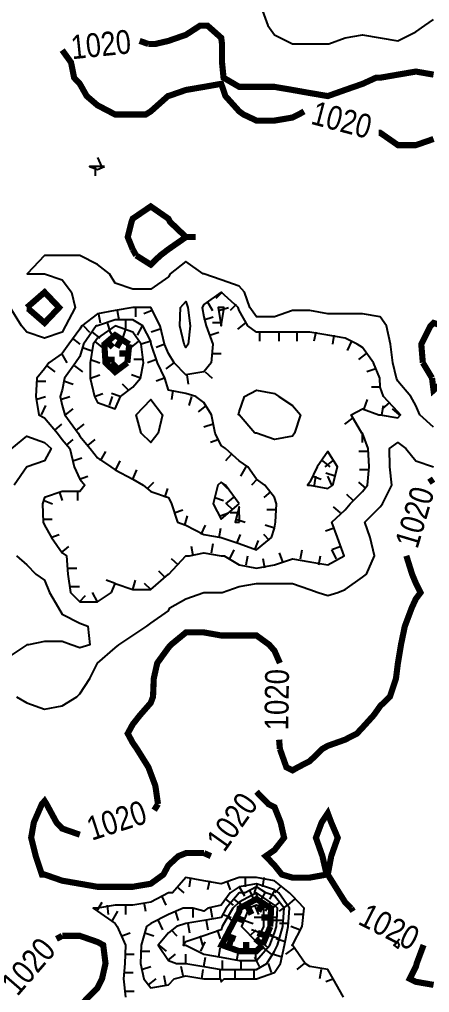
# Model space of a CAD drawing. Extents: x 628896 to 629898, y 4519176 to 4520140.
# Drawn here: x 629100.5 to 629167.3, y 4519773.2 to 4519932 of the extents above; entities that cross this region are included whole.
import ezdxf
from ezdxf.enums import TextEntityAlignment as Align

# ---------------------------------------------------------------- set-up
doc = ezdxf.new("R2010")
doc.units = 0

msp = doc.modelspace()

# ---------------------------------------------------------------- linework, layer by layer
at = {"layer": 'GSLAYER', "linetype": 'CONTINUOUS', "flags": 128}
for points in [[(629139.875, 4519934), (629141, 4519931), (629142.0625, 4519929.5), (629145, 4519928), (629145.5625, 4519928), (629147.8125, 4519928), (629150.75, 4519928), (629150.9375, 4519928), (629153.5625, 4519929), (629156.4375, 4519929.5), (629159.3125, 4519929), (629162.1875, 4519928.5), (629165.125, 4519930), (629166.5625, 4519931), (629168, 4519932)], [(629113.875, 4519908), (629113.25, 4519909.5)], [(629114.3125, 4519908), (629113.1875, 4519908), (629111.875, 4519908), (629113.1875, 4519907.5), (629114.3125, 4519908)], [(629112.8125, 4519908), (629112.8125, 4519906.5)], [(629168, 4519865.5), (629165.75, 4519867.5), (629165.125, 4519869), (629164.3125, 4519870.5), (629162.1875, 4519873), (629161.9375, 4519873.5), (629161.375, 4519876), (629161, 4519879), (629160.3125, 4519882), (629159.3125, 4519883.5), (629156.4375, 4519884), (629153.5625, 4519884), (629150.75, 4519884), (629147.8125, 4519884.5), (629145, 4519884.5), (629142.0625, 4519883.5), (629139.125, 4519883.5), (629138.0625, 4519885), (629137.1875, 4519887.5), (629136.3125, 4519888.5), (629133.375, 4519889.5), (629130.5625, 4519890.5), (629130.4375, 4519890.5), (629127.625, 4519892.5), (629125.0625, 4519890.5), (629124.75, 4519890), (629121.875, 4519888), (629118.9375, 4519888), (629116.0625, 4519889), (629115.125, 4519890.5), (629113.1875, 4519892), (629110.3125, 4519893.5), (629110.25, 4519893.5), (629107.4375, 4519893.5), (629104.75, 4519893.5), (629104.5625, 4519893.5), (629101.75, 4519890.5), (629104.5625, 4519890.5), (629107.4375, 4519889.5), (629108.9375, 4519887.5), (629109.5625, 4519885), (629108, 4519882), (629107.4375, 4519881), (629104.5625, 4519880), (629101.6875, 4519881), (629100.8125, 4519882), (629098.9375, 4519885)], [(629115.5, 4519838.5), (629116.0625, 4519840), (629118.9375, 4519839), (629121.875, 4519839), (629124.75, 4519841.5), (629124.8125, 4519841.5), (629127.625, 4519844.5), (629128.1875, 4519844.5), (629130.5625, 4519845), (629133.375, 4519844.5), (629133.875, 4519844.5), (629136.3125, 4519843), (629139.125, 4519842.5), (629142.0625, 4519843), (629145, 4519844), (629147.8125, 4519843.5), (629150.75, 4519843), (629153.4375, 4519844.5), (629152.3125, 4519847.5), (629151.4375, 4519850), (629153.5625, 4519852), (629154.375, 4519853), (629156.4375, 4519855), (629157.25, 4519856), (629157.5, 4519859), (629157.3125, 4519862), (629156.4375, 4519864.5), (629156.3125, 4519864.5), (629154.5625, 4519867.5), (629156.4375, 4519868.5), (629159.0625, 4519867.5), (629159.3125, 4519867.5), (629162.1875, 4519867), (629162.625, 4519867.5), (629162.1875, 4519868), (629159.8125, 4519870.5), (629159.3125, 4519872), (629159.25, 4519873.5), (629158.1875, 4519876), (629156.4375, 4519878.5), (629155.5625, 4519879), (629153.5625, 4519880), (629150.75, 4519880.5), (629147.8125, 4519881), (629145, 4519881), (629142.0625, 4519881), (629139.125, 4519881), (629137.6875, 4519882), (629136.3125, 4519884.5), (629136.125, 4519885), (629133.375, 4519887.5), (629130.5625, 4519885.5), (629130.25, 4519885), (629130.5625, 4519883.5), (629130.9375, 4519882), (629132, 4519879), (629131.75, 4519876), (629130.5625, 4519874.5), (629127.625, 4519874), (629125.6875, 4519876), (629124.75, 4519877.5), (629124.125, 4519879), (629123.4375, 4519882), (629121.875, 4519885), (629121.875, 4519885), (629120.8125, 4519885), (629118.9375, 4519885), (629116.0625, 4519884.5), (629113.1875, 4519884), (629110.625, 4519882), (629110.3125, 4519881.5), (629108.5, 4519879), (629107.4375, 4519877.5), (629105.25, 4519876), (629104.5625, 4519875), (629103.3125, 4519873.5), (629103.125, 4519870.5), (629103.625, 4519867.5), (629104.5625, 4519867), (629106.6875, 4519864.5), (629107.4375, 4519863.5), (629108.6875, 4519862), (629109.375, 4519859), (629110.3125, 4519857), (629111.125, 4519856), (629110.3125, 4519855), (629107.4375, 4519855), (629104.5625, 4519854), (629104.25, 4519853), (629104.3125, 4519850), (629104.5625, 4519849.5), (629105.6875, 4519847.5), (629107.4375, 4519845), (629108.125, 4519844.5), (629108.375, 4519841.5), (629108.8125, 4519838.5), (629110.3125, 4519837), (629113.1875, 4519837), (629115.5, 4519838.5)], [(629133.5, 4519887.5), (629132.5, 4519886.5)], [(629127.3125, 4519879), (629126.625, 4519882), (629126.75, 4519885), (629127.625, 4519886), (629127.9375, 4519885), (629128.3125, 4519882), (629128, 4519879), (629127.625, 4519878.5), (629127.3125, 4519879)], [(629131.0625, 4519886), (629131.9375, 4519884.5)], [(629113.375, 4519884), (629113.625, 4519882.5)], [(629116.375, 4519884.5), (629116.6875, 4519883)], [(629119.375, 4519885), (629119.375, 4519883.5)], [(629122.125, 4519884.5), (629120.75, 4519884)], [(629133.875, 4519885), (629133.375, 4519885), (629132.875, 4519885), (629133.375, 4519882), (629133.875, 4519885)], [(629133, 4519884.5), (629134.5625, 4519885)], [(629135.8125, 4519885.5), (629134.8125, 4519884.5)], [(629141.5625, 4519847.5), (629142.0625, 4519849), (629142.25, 4519850), (629142.375, 4519853), (629142.0625, 4519854), (629140.5, 4519856), (629139.125, 4519857), (629137.6875, 4519859), (629136.3125, 4519860), (629134.0625, 4519862), (629133.375, 4519862.5), (629132.375, 4519864.5), (629131.8125, 4519867.5), (629130.5625, 4519869.5), (629129.25, 4519870.5), (629127.625, 4519871), (629124.75, 4519871.5), (629124.1875, 4519873.5), (629123, 4519876), (629121.9375, 4519879), (629121.875, 4519879.5), (629120.5625, 4519882), (629118.9375, 4519883), (629116.0625, 4519883), (629113.1875, 4519882), (629113, 4519882), (629110.9375, 4519879), (629110.3125, 4519877), (629109.625, 4519876), (629107.8125, 4519873.5), (629107.4375, 4519871.5), (629107.125, 4519870.5), (629107.4375, 4519869), (629107.875, 4519867.5), (629110.0625, 4519864.5), (629110.3125, 4519864), (629112, 4519862), (629113.1875, 4519860.5), (629115.375, 4519859), (629116.0625, 4519858.5), (629118.9375, 4519857), (629120.625, 4519856), (629121.875, 4519855), (629124.75, 4519854), (629125.25, 4519853), (629126.25, 4519850), (629127.625, 4519849.5), (629130.5625, 4519848), (629133.375, 4519847.5), (629136.3125, 4519846.5), (629139.125, 4519845.5), (629141.5625, 4519847.5)], [(629114.75, 4519882.5), (629115.25, 4519881)], [(629117.75, 4519883), (629117.75, 4519881.5)], [(629130.5625, 4519883), (629132.0625, 4519883.5)], [(629133.4375, 4519882.5), (629131.9375, 4519882.5)], [(629137.3125, 4519882.5), (629136, 4519881.5)], [(629110.9375, 4519882), (629111.875, 4519881)], [(629116.9375, 4519870.5), (629118.9375, 4519872), (629120.1875, 4519873.5), (629120.6875, 4519876), (629120.3125, 4519879), (629118.9375, 4519881), (629116.0625, 4519882), (629113.1875, 4519880), (629112.5, 4519879), (629112, 4519876), (629112, 4519873.5), (629112.6875, 4519870.5), (629113.1875, 4519869.5), (629116.0625, 4519868.5), (629116.9375, 4519870.5)], [(629112.3125, 4519881), (629113.5625, 4519880)], [(629115, 4519881.5), (629115.875, 4519880)], [(629117.75, 4519881.5), (629117.25, 4519880)], [(629120.5, 4519882), (629119.6875, 4519880.5)], [(629123.4375, 4519881.5), (629121.9375, 4519881)], [(629131.5, 4519880.5), (629133, 4519881)], [(629139.625, 4519881), (629139.625, 4519879.5)], [(629142.75, 4519881), (629142.75, 4519879.5)], [(629145.6875, 4519881), (629145.6875, 4519879.5)], [(629148.8125, 4519881), (629148.5, 4519879.5)], [(629109.0625, 4519880), (629110.3125, 4519879)], [(629112.6875, 4519879.5), (629113.9375, 4519878.5)], [(629119.875, 4519879.5), (629118.625, 4519878.5)], [(629121.875, 4519879.5), (629120.375, 4519879)], [(629151.75, 4519880.5), (629151.5, 4519879)], [(629154.625, 4519879.5), (629153.9375, 4519878)], [(629110.75, 4519878.5), (629112.1875, 4519878)], [(629124.1875, 4519879), (629122.75, 4519878.5)], [(629107.3125, 4519877.5), (629108.1875, 4519876)], [(629112.0625, 4519876.5), (629113.5625, 4519876)], [(629120.625, 4519876.5), (629119.125, 4519876.5)], [(629122.8125, 4519876.5), (629121.375, 4519876)], [(629131.875, 4519877.5), (629133.375, 4519877.5)], [(629157, 4519877.5), (629155.75, 4519876.5)], [(629104.9375, 4519875.5), (629106.25, 4519874.5)], [(629109.4375, 4519875.5), (629110.75, 4519874.5)], [(629125.625, 4519876), (629124.3125, 4519875)], [(629130.75, 4519874.5), (629131.875, 4519873.5)], [(629158.5625, 4519875), (629157.125, 4519874.5)], [(629103.25, 4519873), (629104.75, 4519873)], [(629107.8125, 4519873), (629109.25, 4519872.5)], [(629112.0625, 4519873.5), (629113.5625, 4519874)], [(629120.1875, 4519873.5), (629118.75, 4519874)], [(629124.125, 4519873.5), (629122.75, 4519873)], [(629127.75, 4519874), (629128, 4519872.5)], [(629118.25, 4519871.5), (629117.25, 4519872.5)], [(629125.5, 4519871.5), (629125.25, 4519870)], [(629138.875, 4519864.5), (629136.3125, 4519867.5), (629136.1875, 4519867.5), (629136.3125, 4519868), (629137.1875, 4519870.5), (629139.125, 4519871.5), (629142.0625, 4519871), (629142.75, 4519870.5), (629145, 4519869), (629146.3125, 4519867.5), (629145.3125, 4519864.5), (629145, 4519864), (629142.0625, 4519863.5), (629139.125, 4519864.5), (629138.875, 4519864.5)], [(629159.3125, 4519872), (629157.875, 4519872)], [(629103.125, 4519870), (629104.6875, 4519870.5)], [(629107.1875, 4519870), (629108.6875, 4519870.5)], [(629112.6875, 4519870.5), (629114.0625, 4519871)], [(629115.125, 4519869), (629115.625, 4519870.5)], [(629116.875, 4519870.5), (629115.5, 4519871)], [(629120.3125, 4519864.5), (629119.5, 4519867.5), (629121.875, 4519870), (629123.8125, 4519867.5), (629123.0625, 4519864.5), (629121.875, 4519863), (629120.3125, 4519864.5)], [(629128.5, 4519870.5), (629128.0625, 4519869)], [(629156.6875, 4519868.5), (629157.25, 4519870)], [(629104.0625, 4519867.5), (629104.75, 4519869)], [(629108, 4519867.5), (629109.25, 4519868.5)], [(629130.9375, 4519869), (629129.625, 4519868)], [(629159.5625, 4519867.5), (629159.8125, 4519869)], [(629160.8125, 4519869.5), (629159.625, 4519868.5)], [(629162.4375, 4519867.5), (629161.3125, 4519868.5)], [(629154.8125, 4519867), (629153.5, 4519866)], [(629106.25, 4519865), (629107.375, 4519866)], [(629109.75, 4519865), (629111, 4519866)], [(629132.0625, 4519866), (629130.5625, 4519865.5)], [(629099.25, 4519862), (629101.6875, 4519864), (629104.5625, 4519863), (629105.625, 4519862), (629104.5625, 4519860), (629101.75, 4519859), (629101.6875, 4519859), (629099.625, 4519856)], [(629108.0625, 4519862.5), (629109.25, 4519863.5)], [(629111.625, 4519862.5), (629112.8125, 4519863.5)], [(629133, 4519863.5), (629131.625, 4519863)], [(629156.375, 4519864.5), (629156.375, 4519863)], [(629100, 4519821.5), (629101.6875, 4519820.5), (629104.5625, 4519819.5), (629107.4375, 4519820), (629109.8125, 4519821.5), (629110.3125, 4519822), (629111.9375, 4519824.5), (629113.1875, 4519827), (629116.0625, 4519829.5), (629116.6875, 4519830), (629118.9375, 4519831.5), (629121.25, 4519833), (629121.875, 4519833.5), (629124.75, 4519835.5), (629125, 4519836), (629127.625, 4519837.5), (629130.5625, 4519838.5), (629133.375, 4519838.5), (629133.5, 4519838.5), (629136.3125, 4519839.5), (629139.125, 4519840), (629142.0625, 4519840), (629145, 4519840), (629147.8125, 4519839), (629149.1875, 4519838.5), (629150.75, 4519838), (629152.375, 4519838.5), (629153.5625, 4519839), (629156.4375, 4519841), (629157.0625, 4519841.5), (629158.375, 4519844.5), (629157.6875, 4519847.5), (629156.8125, 4519850), (629159.3125, 4519852.5), (629159.6875, 4519853), (629161.1875, 4519856), (629160.875, 4519859), (629160.8125, 4519862), (629162.1875, 4519863), (629163.5, 4519862), (629165.125, 4519860), (629168, 4519859)], [(629109.1875, 4519860), (629110.625, 4519860.5)], [(629113.6875, 4519860), (629114.5625, 4519861.5)], [(629135, 4519861), (629134.0625, 4519860)], [(629151.5625, 4519856), (629152.3125, 4519859), (629150.75, 4519861.5), (629149, 4519859), (629147.8125, 4519856.5), (629147.4375, 4519856), (629147.8125, 4519856), (629150.75, 4519855.5), (629151.5625, 4519856)], [(629157.3125, 4519861.5), (629155.8125, 4519861.5)], [(629116.1875, 4519858.5), (629116.875, 4519860)], [(629137.375, 4519859), (629136.5, 4519857.5)], [(629149.875, 4519860), (629151.0625, 4519859)], [(629151.5, 4519860), (629150.25, 4519859)], [(629110.25, 4519857), (629111.625, 4519857.5)], [(629118.9375, 4519857), (629119.625, 4519858.5)], [(629139.25, 4519857), (629138.3125, 4519856)], [(629148.3125, 4519857.5), (629149.6875, 4519857)], [(629148.5625, 4519856), (629148.8125, 4519857.5)], [(629151.9375, 4519857.5), (629150.4375, 4519858)], [(629151.4375, 4519856), (629150.75, 4519857.5)], [(629157.4375, 4519858.5), (629155.9375, 4519858.5)], [(629121.375, 4519855.5), (629122.375, 4519856.5)], [(629124.1875, 4519854), (629124.6875, 4519855.5)], [(629136.3125, 4519853), (629134.0625, 4519856), (629133.375, 4519856.5), (629132.8125, 4519856), (629132.0625, 4519853), (629133.375, 4519850.5), (629136.3125, 4519853)], [(629133.375, 4519856.5), (629134.375, 4519855.5)], [(629157, 4519855.5), (629155.8125, 4519856.5)], [(629106.9375, 4519855), (629107.4375, 4519853.5)], [(629109.9375, 4519855), (629109.9375, 4519853.5)], [(629132.3125, 4519854), (629133.75, 4519853.5)], [(629135.3125, 4519854), (629134.0625, 4519853)], [(629141.4375, 4519855), (629140.3125, 4519854)], [(629154.875, 4519853.5), (629153.875, 4519854.5)], [(629104.5, 4519853.5), (629105.875, 4519853)], [(629135.25, 4519852), (629134.25, 4519853)], [(629136.375, 4519850), (629136.3125, 4519852.5), (629135.625, 4519850), (629136.3125, 4519850), (629136.375, 4519850)], [(629152.8125, 4519851.5), (629151.6875, 4519852.5)], [(629125.6875, 4519851.5), (629127.125, 4519852)], [(629127.4375, 4519849.5), (629127.875, 4519851)], [(629133.1875, 4519851), (629134.5625, 4519851.5)], [(629136.3125, 4519851.5), (629134.8125, 4519851.5)], [(629142.3125, 4519852), (629140.8125, 4519852)], [(629104.3125, 4519850.5), (629105.8125, 4519850.5)], [(629130.125, 4519848), (629130.8125, 4519849.5)], [(629135.75, 4519850.5), (629137.25, 4519850)], [(629142.0625, 4519849), (629140.5625, 4519849.5)], [(629105.5625, 4519847.5), (629106.9375, 4519848)], [(629133.0625, 4519847.5), (629133.3125, 4519849)], [(629135.9375, 4519846.5), (629136.5, 4519848)], [(629141.25, 4519847), (629140.3125, 4519848)], [(629151.8125, 4519849), (629150.375, 4519848.5)], [(629107.25, 4519845), (629108.5, 4519846)], [(629128.8125, 4519844.5), (629128.5, 4519846)], [(629131.8125, 4519845), (629132.0625, 4519846.5)], [(629138.875, 4519845.5), (629139.4375, 4519847)], [(629152.875, 4519846), (629151.4375, 4519845.5)], [(629100, 4519844.5), (629101.6875, 4519843), (629103.125, 4519841.5), (629104.5625, 4519840.5), (629105.375, 4519838.5), (629106.8125, 4519836), (629107.4375, 4519835), (629110.3125, 4519833.5), (629111.625, 4519833), (629111.9375, 4519830), (629110.3125, 4519829.5), (629108.875, 4519830), (629107.4375, 4519830.5), (629104.5625, 4519830.5), (629101.9375, 4519830), (629101.6875, 4519830), (629098.75, 4519828)], [(629134.75, 4519844), (629135.5, 4519845.5)], [(629137.4375, 4519843), (629137.6875, 4519844.5)], [(629143.4375, 4519843.5), (629142.875, 4519845)], [(629146.3125, 4519844), (629146.5625, 4519845.5)], [(629149.3125, 4519843), (629149.5625, 4519844.5)], [(629152.1875, 4519844), (629151.4375, 4519845.5)], [(629126.375, 4519843), (629125.25, 4519844)], [(629140.5, 4519842.5), (629140.1875, 4519844)], [(629108.3125, 4519842.5), (629109.8125, 4519842.5)], [(629124.1875, 4519841), (629123.1875, 4519842)], [(629116.0625, 4519840), (629114.625, 4519840.5)], [(629118.9375, 4519839), (629119.375, 4519840.5)], [(629121.875, 4519839), (629120.875, 4519840)], [(629108.6875, 4519839.5), (629110.25, 4519839.5)], [(629110.25, 4519837), (629111.25, 4519838)], [(629113.1875, 4519837), (629112.375, 4519838.5)], [(629153.3125, 4519772.5), (629151.625, 4519775.5), (629150.75, 4519777), (629147.8125, 4519777.5), (629147.0625, 4519778), (629145, 4519781), (629144.875, 4519781), (629145, 4519781), (629146.5625, 4519784), (629146.875, 4519787), (629145, 4519789), (629144.5, 4519789.5), (629142.0625, 4519791.5), (629139.125, 4519792), (629136.3125, 4519792), (629133.375, 4519791), (629130.5625, 4519791.5), (629127.625, 4519792), (629125.4375, 4519789.5), (629124.75, 4519789.5), (629121.875, 4519788), (629118.9375, 4519787.5), (629116.0625, 4519787.5), (629113.1875, 4519787), (629112.5, 4519787), (629113.1875, 4519786.5), (629116.0625, 4519784.5), (629116.375, 4519784), (629117.75, 4519781), (629117.625, 4519778), (629117.4375, 4519775.5), (629117.75, 4519772.5)], [(629128.375, 4519792), (629128.125, 4519790.5)], [(629137.25, 4519792), (629137.25, 4519790.5)], [(629140.3125, 4519792), (629140.125, 4519790.5)], [(629125.6875, 4519775.5), (629127.625, 4519776), (629130.5625, 4519775.5), (629133.25, 4519775.5), (629133.375, 4519775), (629133.875, 4519775.5), (629136.3125, 4519775.5), (629139.125, 4519775.5), (629142.0625, 4519776.5), (629143.0625, 4519778), (629143.6875, 4519781), (629144.3125, 4519784), (629144.5, 4519787), (629142.75, 4519789.5), (629142.0625, 4519790), (629139.125, 4519791), (629136.3125, 4519790.5), (629134.8125, 4519789.5), (629133.375, 4519787.5), (629131.1875, 4519787), (629130.5625, 4519786.5), (629128.75, 4519787), (629127.625, 4519787), (629127.1875, 4519787), (629124.75, 4519786), (629121.875, 4519784.5), (629121.1875, 4519784), (629120.3125, 4519781), (629120.1875, 4519778), (629120.75, 4519775.5), (629121.875, 4519774), (629124.75, 4519774.5), (629125.6875, 4519775.5)], [(629140.8125, 4519778), (629142.0625, 4519780), (629142.5625, 4519781), (629143.4375, 4519784), (629143.625, 4519787), (629142.0625, 4519789), (629140.625, 4519789.5), (629139.125, 4519790.5), (629137.25, 4519789.5), (629136.3125, 4519789.5), (629134.1875, 4519787), (629133.375, 4519785.5), (629130.5625, 4519785), (629127.625, 4519784.5), (629126.0625, 4519784), (629124.75, 4519783), (629123.0625, 4519781), (629124.75, 4519778.5), (629126.0625, 4519778), (629127.625, 4519778), (629130.5625, 4519777.5), (629133.375, 4519777), (629136.3125, 4519777), (629139.125, 4519777), (629140.8125, 4519778)], [(629126.125, 4519790.5), (629127.25, 4519789.5)], [(629131.4375, 4519791.5), (629131.125, 4519790)], [(629134.3125, 4519791.5), (629134.8125, 4519790)], [(629136.3125, 4519790.5), (629137.1875, 4519789)], [(629139.25, 4519791), (629138.75, 4519789.5)], [(629143.0625, 4519790.5), (629142.125, 4519789.5)], [(629123.625, 4519789), (629124.3125, 4519787.5)], [(629141.3125, 4519781), (629142.0625, 4519783), (629142.375, 4519784), (629142.5625, 4519787), (629142.0625, 4519787.5), (629139.125, 4519789.5), (629136.3125, 4519788), (629135.25, 4519787), (629133.5, 4519784), (629133.375, 4519783.5), (629130.5625, 4519782.5), (629127.625, 4519781.5), (629127.1875, 4519781), (629127.625, 4519781), (629130.5625, 4519779.5), (629133.375, 4519779), (629136.3125, 4519778.5), (629139.125, 4519778.5), (629141.3125, 4519781)], [(629137.9375, 4519790), (629138.625, 4519788.5)], [(629138.9375, 4519789.5), (629139.625, 4519788)], [(629140.5, 4519789.5), (629139.625, 4519788)], [(629142.125, 4519790), (629141.25, 4519788.5)], [(629113.0625, 4519786.5), (629113.9375, 4519788)], [(629114.75, 4519787.5), (629114.9375, 4519786)], [(629117.75, 4519787.5), (629117.75, 4519786)], [(629120.75, 4519788), (629121, 4519786.5)], [(629134.0625, 4519788.5), (629135.3125, 4519787.5)], [(629135.4375, 4519788.5), (629136.625, 4519787.5)], [(629136.3125, 4519788), (629137.3125, 4519787)], [(629140.3125, 4519784), (629140.3125, 4519787), (629139.125, 4519787.5), (629137.875, 4519787), (629136.6875, 4519784), (629139.125, 4519781.5), (629140.3125, 4519784)], [(629138.8125, 4519787.5), (629139.4375, 4519786)], [(629141.4375, 4519788), (629140.5625, 4519786.5)], [(629142.875, 4519788), (629141.6875, 4519787)], [(629144.125, 4519787.5), (629142.8125, 4519786.5)], [(629145.3125, 4519788.5), (629144.1875, 4519787.5)], [(629115.625, 4519785), (629116.5, 4519786.5)], [(629125.875, 4519786.5), (629126.375, 4519785)], [(629128.75, 4519787), (629128.75, 4519785.5)], [(629131.625, 4519787), (629131.875, 4519785.5)], [(629133.6875, 4519786), (629135, 4519785.5)], [(629146.75, 4519786), (629145.25, 4519786)], [(629123.0625, 4519785), (629123.8125, 4519783.5)], [(629127.9375, 4519784.5), (629128.1875, 4519783)], [(629130.9375, 4519785), (629131.1875, 4519783.5)], [(629134.4375, 4519785.5), (629135.75, 4519784.5)], [(629137.1875, 4519785), (629138.5625, 4519784.5)], [(629140.3125, 4519785.5), (629138.75, 4519785.5)], [(629142.4375, 4519785.5), (629141, 4519785.5)], [(629143.4375, 4519785), (629141.9375, 4519785)], [(629144.375, 4519784.5), (629142.875, 4519784.5)], [(629146.125, 4519783.5), (629144.75, 4519784)], [(629117.1875, 4519782.5), (629118.5, 4519783)], [(629120.9375, 4519783), (629122.375, 4519782.5)], [(629125.1875, 4519783.5), (629126.125, 4519782.5)], [(629127.25, 4519781), (629127.25, 4519782.5)], [(629129.875, 4519782.5), (629130.3125, 4519781)], [(629132.6875, 4519783.5), (629133.1875, 4519782)], [(629138.0625, 4519782.5), (629139.0625, 4519783.5)], [(629139.6875, 4519783), (629138.3125, 4519783.5)], [(629141.875, 4519782.5), (629140.375, 4519783)], [(629142.875, 4519782), (629141.375, 4519782.5)], [(629123.1875, 4519781), (629124.375, 4519780)], [(629130.0625, 4519780), (629130.75, 4519781.5)], [(629141.0625, 4519780.5), (629139.9375, 4519781.5)], [(629143.8125, 4519781.5), (629142.3125, 4519782)], [(629162.4375, 4519781), (629162.1875, 4519781.5), (629161.5, 4519781), (629162.1875, 4519780.5), (629162.4375, 4519781)], [(629161.5625, 4519781), (629162.4375, 4519782)], [(629117.6875, 4519779.5), (629119.1875, 4519779.5)], [(629120.3125, 4519780), (629121.75, 4519780)], [(629124.6875, 4519778.5), (629125.9375, 4519779.5)], [(629127.625, 4519778), (629127.625, 4519779.5)], [(629133, 4519779), (629133.1875, 4519780.5)], [(629135.9375, 4519778.5), (629136.1875, 4519780)], [(629139, 4519778.5), (629139, 4519780)], [(629141.5625, 4519779.5), (629140.3125, 4519780.5)], [(629143.25, 4519779), (629141.75, 4519779.5)], [(629145.1875, 4519780.5), (629143.875, 4519779.5)], [(629130.5625, 4519777.5), (629130.8125, 4519779)], [(629133.5625, 4519777), (629133.5625, 4519778.5)], [(629136.625, 4519777), (629136.625, 4519778.5)], [(629139.625, 4519777.5), (629138.875, 4519779)], [(629141.5625, 4519776.5), (629141.0625, 4519778)], [(629146.875, 4519778), (629145.6875, 4519777)], [(629117.5, 4519776.5), (629119, 4519776.5)], [(629120.375, 4519777), (629121.875, 4519777.5)], [(629127.1875, 4519776), (629126.8125, 4519777.5)], [(629130.1875, 4519775.5), (629130.4375, 4519777)], [(629133.1875, 4519775.5), (629133.1875, 4519777)], [(629135.625, 4519775.5), (629135.625, 4519777)], [(629138.75, 4519775.5), (629138.75, 4519777)], [(629149.6875, 4519777), (629149.375, 4519775.5)], [(629121.5, 4519774.5), (629122.75, 4519775.5)], [(629124.3125, 4519774.5), (629124.0625, 4519776)], [(629151.75, 4519775.5), (629150.4375, 4519775)], [(629117.6875, 4519773.5), (629119.1875, 4519773.5)]]:
    msp.add_lwpolyline(points, dxfattribs=at)
at = {"layer": 'GSLAYER', "linetype": 'CONTINUOUS', "const_width": 1, "flags": 128}
for points in [[(629121.5, 4519928), (629121.875, 4519928), (629122.625, 4519928), (629124.75, 4519928.5), (629127.625, 4519929.5), (629129.9375, 4519931), (629130.5625, 4519931), (629131.125, 4519931), (629133.375, 4519929), (629133.5, 4519928), (629133.5, 4519925), (629133.75, 4519922.5), (629136.3125, 4519921), (629139.125, 4519921), (629142.0625, 4519921), (629145, 4519920.5), (629147.8125, 4519920), (629150.75, 4519919.5), (629153.5625, 4519920.5), (629156.4375, 4519921.5), (629158.625, 4519922.5), (629159.3125, 4519922.5), (629162.1875, 4519923), (629165.125, 4519923.5), (629168, 4519923)], [(629120.0625, 4519928.5), (629121.5, 4519928)], [(629146, 4519916.5), (629145, 4519916), (629142.0625, 4519915.5), (629139.125, 4519915.5), (629137, 4519916.5), (629136.3125, 4519917), (629134.0625, 4519919.5), (629133.375, 4519921.5), (629130.5625, 4519921), (629127.625, 4519920.5), (629124.75, 4519919.5), (629124.6875, 4519919.5), (629121.875, 4519917), (629121.0625, 4519916.5), (629118.9375, 4519916.5), (629117.4375, 4519916.5), (629116.0625, 4519916.5), (629113.1875, 4519918), (629111.4375, 4519919.5), (629110.3125, 4519921.5), (629109.375, 4519922.5), (629108.875, 4519925), (629107.4375, 4519927)], [(629107.4375, 4519927), (629107.4375, 4519927)], [(629146.875, 4519917), (629146, 4519916.5)], [(629159.0625, 4519913.5), (629159.0625, 4519913.5)], [(629168, 4519912.5), (629165.125, 4519911.5), (629162.1875, 4519911.5), (629159.3125, 4519913.5), (629159.0625, 4519913.5)], [(629118.9375, 4519894.5), (629118.125, 4519896.5), (629118.75, 4519899), (629118.9375, 4519899.5), (629121.875, 4519901.5), (629124.75, 4519899.5), (629125, 4519899), (629127.625, 4519896.5), (629129.1875, 4519896.5), (629127.625, 4519896.5), (629124.75, 4519894.5), (629123.4375, 4519893.5), (629121.875, 4519892), (629119.5, 4519893.5)], [(629119.5, 4519893.5), (629118.9375, 4519894.5)], [(629101.6875, 4519885), (629104.5625, 4519887.5), (629106.9375, 4519885), (629104.5625, 4519882.5), (629101.6875, 4519885), (629101.625, 4519885)], [(629101.625, 4519885), (629101.6875, 4519885)], [(629166.25, 4519876), (629166, 4519879), (629167.5, 4519882), (629168, 4519882.5), (629169.5, 4519882), (629170.875, 4519881), (629172.125, 4519879), (629172.1875, 4519876), (629170.875, 4519873.5), (629170.25, 4519873.5), (629168, 4519871.5), (629167.75, 4519873.5)], [(629118.375, 4519879), (629116.0625, 4519880.5), (629114.3125, 4519879), (629114.5, 4519876), (629116.0625, 4519874.5), (629118.0625, 4519876)], [(629114.75, 4519879.5), (629115.6875, 4519878.5)], [(629117.1875, 4519880), (629116.3125, 4519878.5)], [(629118.0625, 4519876), (629118.375, 4519879)], [(629118.25, 4519877.5), (629116.75, 4519877.5)], [(629114.5, 4519876.5), (629116, 4519876.5)], [(629116.5, 4519875), (629115.5, 4519876)], [(629167.75, 4519873.5), (629166.25, 4519876)], [(629167.25, 4519856.5), (629168, 4519857)], [(629142.9375, 4519813), (629144, 4519810), (629145, 4519809.5), (629145.875, 4519810), (629147.8125, 4519811), (629149.875, 4519813), (629150.75, 4519813.5), (629153.5625, 4519814.5), (629155.5, 4519815.5), (629156.4375, 4519816.5), (629158.25, 4519818.5), (629159.3125, 4519820), (629160.875, 4519821.5), (629161.875, 4519824.5), (629162.1875, 4519827), (629162.6875, 4519830), (629163.3125, 4519833), (629164.4375, 4519836), (629165.125, 4519837.5), (629165.875, 4519838.5), (629165.125, 4519840), (629164.5, 4519841.5), (629163.5625, 4519844.5)], [(629163.5625, 4519844.5), (629163.5625, 4519844.5)], [(629123.0625, 4519804), (629122.625, 4519807), (629121.875, 4519809), (629121.5, 4519810), (629119.625, 4519813), (629118.9375, 4519814), (629118.125, 4519815.5), (629118.9375, 4519817), (629120.125, 4519818.5), (629121.875, 4519820.5), (629122.25, 4519821.5), (629122.375, 4519824.5), (629122.9375, 4519827), (629124.75, 4519829.5), (629125.1875, 4519830), (629127.625, 4519832), (629130.5625, 4519832), (629133.375, 4519831.5), (629136.3125, 4519831.5), (629139.125, 4519831.5), (629141.1875, 4519830), (629142.0625, 4519829), (629142.9375, 4519827)], [(629142.9375, 4519827), (629142.9375, 4519827)], [(629142.8125, 4519814.5), (629142.9375, 4519813)], [(629154.5625, 4519787), (629153.5625, 4519788), (629152.625, 4519789.5), (629150.75, 4519792.5), (629151.3125, 4519795.5), (629152.375, 4519798.5), (629151.3125, 4519801), (629150.75, 4519802.5), (629149.75, 4519801), (629148.8125, 4519798.5), (629149.875, 4519795.5), (629150.5625, 4519792.5), (629147.8125, 4519792), (629145, 4519792), (629143.25, 4519792.5), (629142.0625, 4519794), (629140.625, 4519795.5), (629142.0625, 4519796.5), (629143.625, 4519798.5), (629143.0625, 4519801), (629142.0625, 4519803.5), (629141.0625, 4519804), (629139.125, 4519806)], [(629139.125, 4519806), (629139.125, 4519806)], [(629130.5625, 4519796), (629127.625, 4519796), (629126.375, 4519795.5), (629124.75, 4519794), (629123.9375, 4519792.5), (629121.875, 4519791), (629118.9375, 4519790.5), (629116.0625, 4519790.5), (629113.1875, 4519790.5), (629110.3125, 4519791), (629107.4375, 4519791.5), (629104.5625, 4519792.5), (629104.125, 4519792.5), (629103.125, 4519795.5), (629102.375, 4519798.5), (629102.8125, 4519801), (629104.125, 4519804), (629104.5625, 4519804.5), (629104.875, 4519804), (629106.5, 4519801), (629107.4375, 4519800), (629110.3125, 4519799)], [(629122.4375, 4519803), (629123.0625, 4519804)], [(629110.3125, 4519799), (629110.3125, 4519799)], [(629131.6875, 4519795.5), (629130.5625, 4519796)], [(629141.375, 4519784), (629141.5, 4519787), (629139.125, 4519788.5), (629136.375, 4519787), (629136.3125, 4519786.5), (629135, 4519784), (629133.4375, 4519781), (629136.3125, 4519780), (629139.125, 4519780), (629140.125, 4519781)], [(629137.5625, 4519787.5), (629138.3125, 4519786)], [(629140.1875, 4519788), (629139.4375, 4519786.5)], [(629154.875, 4519786.5), (629154.5625, 4519787)], [(629135.6875, 4519785.5), (629137.0625, 4519785)], [(629141.4375, 4519785.5), (629139.9375, 4519785.5)], [(629140.125, 4519781), (629141.375, 4519784)], [(629107.4375, 4519782.5), (629110.3125, 4519782.5), (629113.1875, 4519781.5), (629114.125, 4519781), (629114.5, 4519778), (629113.9375, 4519775.5), (629113.1875, 4519774), (629111.6875, 4519772.5), (629110.3125, 4519771), (629108.125, 4519769.5), (629107.625, 4519766.5), (629107.4375, 4519764), (629107.6875, 4519761), (629107.6875, 4519758), (629107.4375, 4519757.5), (629106.3125, 4519755), (629104.9375, 4519752), (629104.5625, 4519749.5), (629104.9375, 4519746.5), (629106.25, 4519743.5), (629107.4375, 4519741)], [(629106.5, 4519782), (629107.4375, 4519782.5)], [(629134.3125, 4519782.5), (629135.6875, 4519782)], [(629134.5625, 4519780.5), (629135, 4519782)], [(629140.125, 4519781), (629138.9375, 4519782)], [(629140.6875, 4519782.5), (629139.3125, 4519783)], [(629137.4375, 4519780), (629137.4375, 4519781.5)], [(629168, 4519774.5), (629165.125, 4519775), (629164.125, 4519775.5), (629165.125, 4519777.5), (629165.25, 4519778), (629166.375, 4519781)], [(629166.375, 4519781), (629166.375, 4519781)]]:
    msp.add_lwpolyline(points, dxfattribs=at)

# ---------------------------------------------------------------- texts
at = {"layer": 'GSLAYER', "color": 7}
for rotation, width, p, p2 in [(6.8, 0.754852, (629109.0625, 4519925.5), (629118.8125, 4519926.5)), (344, 0.751915, (629147.8125, 4519915), (629157.25, 4519912.5)), (73.2, 0.763049, (629165.375, 4519845.5), (629168.1875, 4519855)), (89.4, 0.770227, (629144.3125, 4519816), (629144.4375, 4519826)), (54.7, 0.755971, (629133.875, 4519796), (629139.5625, 4519804)), (18.3, 0.753515, (629112.25, 4519798), (629121.5625, 4519801)), (334.3, 0.762077, (629155.5, 4519784.5), (629164.3125, 4519780)), (48.2, 0.764369, (629100.125, 4519772.5), (629106.625, 4519780))]:
    msp.add_text('1020', height=3.89682, rotation=rotation, dxfattribs=dict(at, width=width)).set_placement(p, p2, align=Align.FIT)

doc.saveas('drawing.dxf')
